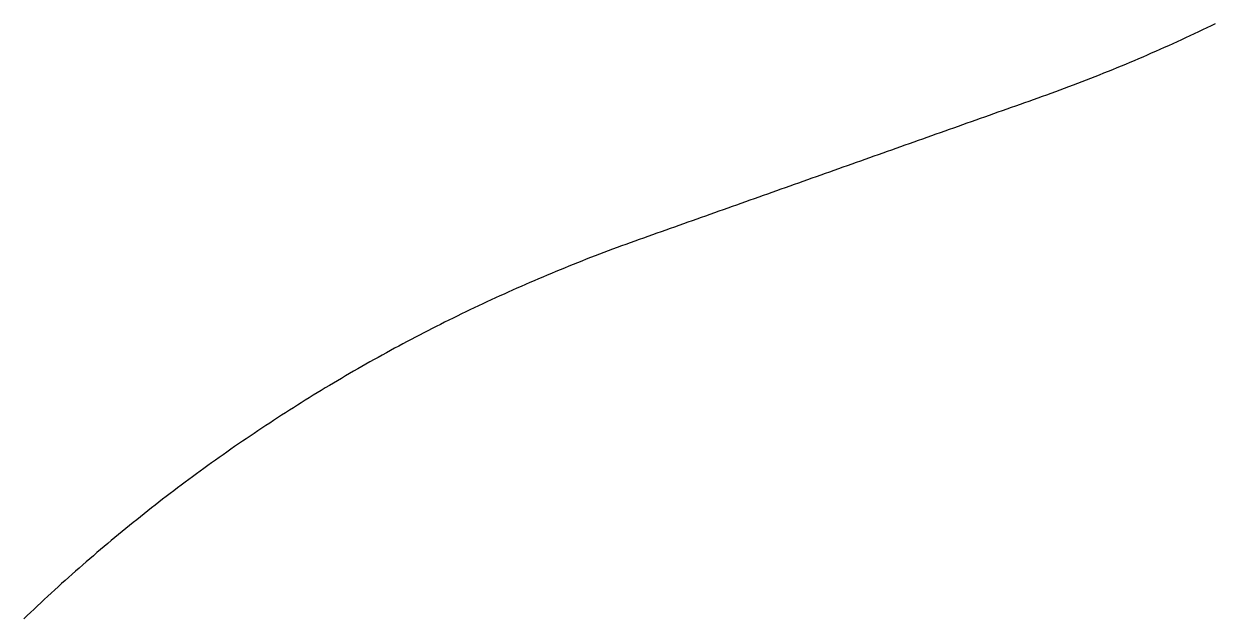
# Model space of a CAD drawing. Header units: metres. Extents: x 457876 to 584660, y 126427 to 241224.
# Drawn here: x 564630 to 570926, y 188678 to 191818 of the extents above; entities that cross this region are included whole.
import ezdxf

# ---------------------------------------------------------------- set-up
doc = ezdxf.new("R2010")
doc.units = ezdxf.units.M
for name, color, linetype in [('AT_GRADE', 3, 'CONTINUOUS'), ('CUTTING', 34, 'CONTINUOUS'), ('EMBANKMENT', 42, 'CONTINUOUS'), ('GROUND_CL', 8, 'CONTINUOUS'), ('RAIL_CL', 1, 'CONTINUOUS')]:
    doc.layers.add(name, color=color, linetype=linetype)

msp = doc.modelspace()

# ---------------------------------------------------------------- linework, layer by layer
at = {"layer": 'AT_GRADE'}
msp.add_polyline3d([(569387.444, 191208.391, 28.371), (569363.996, 191200.079, 28.412), (569340.548, 191191.767, 28.454), (569317.1, 191183.454, 28.495), (569293.652, 191175.142, 28.537), (569270.204, 191166.83, 28.578), (569246.756, 191158.518, 28.62), (569223.308, 191150.206, 28.661), (569199.86, 191141.894, 28.703), (569176.412, 191133.581, 28.745), (569152.964, 191125.269, 28.786), (569129.516, 191116.957, 28.828), (569106.067, 191108.645, 28.869), (569082.619, 191100.332, 28.911), (569059.171, 191092.02, 28.952), (569035.722, 191083.708, 28.994), (569012.274, 191075.395, 29.035), (568988.826, 191067.083, 29.076), (568965.377, 191058.771, 29.118), (568941.929, 191050.459, 29.159), (568918.481, 191042.146, 29.2), (568895.033, 191033.834, 29.241), (568871.584, 191025.522, 29.282), (568848.136, 191017.21, 29.323), (568824.688, 191008.897, 29.364), (568801.24, 191000.585, 29.405), (568777.791, 190992.273, 29.445), (568754.343, 190983.961, 29.486), (568730.895, 190975.648, 29.526), (568707.447, 190967.336, 29.566), (568683.999, 190959.024, 29.606), (568660.551, 190950.712, 29.646), (568637.103, 190942.4, 29.686), (568613.655, 190934.088, 29.725), (568590.208, 190925.776, 29.765), (568566.76, 190917.464, 29.804), (568543.312, 190909.152, 29.843), (568519.865, 190900.84, 29.882), (568496.417, 190892.528, 29.92), (568472.97, 190884.216, 29.959), (568449.522, 190875.904, 29.997), (568426.075, 190867.592, 30.035), (568402.628, 190859.28, 30.072), (568379.181, 190850.968, 30.109), (568355.734, 190842.656, 30.146), (568332.287, 190834.344, 30.183), (568308.84, 190826.033, 30.22), (568285.394, 190817.721, 30.256), (568261.947, 190809.409, 30.292), (568238.5, 190801.098, 30.327), (568215.054, 190792.786, 30.362), (568191.608, 190784.475, 30.397), (568168.162, 190776.163, 30.432), (568144.716, 190767.852, 30.466), (568121.27, 190759.54, 30.5), (568097.824, 190751.229, 30.533), (568074.379, 190742.918, 30.566), (568050.933, 190734.606, 30.598), (568027.488, 190726.295, 30.63), (568004.043, 190717.984, 30.662), (567980.598, 190709.673, 30.693), (567957.153, 190701.362, 30.724), (567933.708, 190693.051, 30.754), (567910.264, 190684.74, 30.784), (567886.819, 190676.429, 30.813), (567863.386, 190668.088, 30.842), (567839.969, 190659.699, 30.87), (567816.579, 190651.239, 30.898), (567793.216, 190642.702, 30.925), (567769.877, 190634.1, 30.952), (567746.56, 190625.44, 30.978), (567723.265, 190616.721, 31.004), (567699.996, 190607.934, 31.028), (567676.753, 190599.079, 31.053), (567653.531, 190590.168, 31.076), (567630.334, 190581.193, 31.1), (567607.16, 190572.159, 31.122), (567584.016, 190563.049, 31.144), (567560.895, 190553.882, 31.165), (567537.798, 190544.654, 31.186), (567514.726, 190535.363, 31.205), (567491.68, 190526.01, 31.224), (567468.659, 190516.594, 31.243), (567445.66, 190507.126, 31.261), (567422.691, 190497.585, 31.278)], dxfattribs=at)
at = {"layer": 'CUTTING'}
msp.add_polyline3d([(567399.749, 190487.982, 31.294), (567376.839, 190478.301, 31.31), (567353.951, 190468.568, 31.324), (567331.085, 190458.786, 31.338), (567308.248, 190448.936, 31.352), (567285.441, 190439.015, 31.364), (567262.657, 190429.043, 31.376), (567239.906, 190418.997, 31.387), (567217.185, 190408.884, 31.397), (567194.491, 190398.71, 31.406), (567171.818, 190388.489, 31.414), (567149.171, 190378.212, 31.422), (567126.556, 190367.865, 31.428), (567103.971, 190357.451, 31.434), (567081.418, 190346.971, 31.439), (567058.895, 190336.425, 31.443), (567036.392, 190325.838, 31.446), (567013.92, 190315.184, 31.449), (566991.482, 190304.462, 31.45), (566969.075, 190293.673, 31.45), (566946.697, 190282.825, 31.45), (566924.343, 190271.928, 31.449), (566902.012, 190260.984, 31.446), (566879.727, 190249.948, 31.443), (566857.471, 190238.851, 31.439), (566835.237, 190227.712, 31.433), (566813.034, 190216.513, 31.427), (566790.863, 190205.249, 31.42), (566768.725, 190193.923, 31.412), (566746.622, 190182.528, 31.403), (566724.543, 190171.085, 31.392), (566702.503, 190159.569, 31.381), (566680.488, 190148.005, 31.369), (566658.514, 190136.364, 31.356), (566636.565, 190124.677, 31.341), (566614.645, 190112.934, 31.326), (566592.762, 190101.123, 31.31), (566570.908, 190089.26, 31.292), (566549.087, 190077.335, 31.274), (566527.295, 190065.357, 31.254), (566505.55, 190053.297, 31.234), (566483.834, 190041.183, 31.212), (566462.143, 190029.024, 31.19), (566440.488, 190016.802, 31.166), (566418.871, 190004.513, 31.141), (566397.277, 189992.183, 31.115), (566375.713, 189979.802, 31.088), (566354.203, 189967.326, 31.06), (566332.721, 189954.803, 31.031), (566311.27, 189942.227, 31.001), (566289.858, 189929.585, 30.969), (566268.478, 189916.889, 30.937), (566247.127, 189904.146, 30.903), (566225.816, 189891.334, 30.869), (566204.538, 189878.468, 30.833), (566183.291, 189865.552, 30.796), (566162.094, 189852.553, 30.758), (566140.925, 189839.509, 30.719), (566119.783, 189826.421, 30.679), (566098.68, 189813.27, 30.638), (566077.619, 189800.053, 30.596), (566056.591, 189786.785, 30.552), (566035.597, 189773.461, 30.508), (566014.648, 189760.067, 30.462), (565993.735, 189746.617, 30.415), (565972.855, 189733.116, 30.368), (565952.009, 189719.563, 30.319), (565931.2, 189705.951, 30.269), (565910.433, 189692.278, 30.218), (565889.705, 189678.544, 30.166), (565869.014, 189664.756, 30.113), (565848.359, 189650.912, 30.058), (565827.742, 189637.014, 30.003), (565807.161, 189623.062, 29.947), (565786.613, 189609.06, 29.889), (565766.108, 189594.997, 29.831), (565745.646, 189580.871, 29.771), (565725.213, 189566.702, 29.71), (565704.817, 189552.48, 29.649), (565684.47, 189538.189, 29.586), (565664.167, 189523.835, 29.522), (565643.907, 189509.42, 29.458), (565623.676, 189494.964, 29.392), (565603.478, 189480.462, 29.325), (565583.322, 189465.903, 29.258), (565563.205, 189451.289, 29.189), (565543.131, 189436.615, 29.119), (565523.102, 189421.881, 29.048), (565503.123, 189407.078, 28.977), (565483.167, 189392.245, 28.904), (565463.25, 189377.359, 28.831), (565443.383, 189362.406, 28.756), (565423.561, 189347.393, 28.681), (565403.774, 189332.335, 28.604), (565384.026, 189317.225, 28.527), (565364.304, 189302.081, 28.449), (565344.646, 189286.854, 28.37), (565325.017, 189271.59, 28.29), (565305.438, 189256.261, 28.209), (565285.904, 189240.873, 28.127), (565266.404, 189225.445, 28.044), (565246.943, 189209.965, 27.961), (565227.524, 189194.433, 27.877), (565208.158, 189178.835, 27.792), (565188.835, 189163.184, 27.706), (565169.553, 189147.483, 27.619), (565150.307, 189131.736, 27.532), (565131.107, 189115.935, 27.444), (565111.952, 189100.079, 27.355), (565092.832, 189084.18, 27.265), (565073.773, 189068.21, 27.174), (565054.746, 189052.2, 27.083), (565035.757, 189036.145, 26.991), (565016.82, 189020.03, 26.899), (564997.925, 189003.865, 26.806), (564979.073, 188987.65, 26.712), (564960.268, 188971.381, 26.617), (564941.507, 188955.061, 26.522), (564922.795, 188938.685, 26.426), (564904.132, 188922.252, 26.33), (564885.494, 188905.792, 26.233), (564866.914, 188889.266, 26.135), (564848.388, 188872.68, 26.037), (564829.898, 188856.054, 25.938), (564811.446, 188839.385, 25.839), (564793.051, 188822.653, 25.739), (564774.681, 188805.894, 25.639), (564756.386, 188789.053, 25.538), (564738.121, 188772.18, 25.437), (564719.917, 188755.241, 25.336), (564701.749, 188738.263, 25.233), (564683.616, 188721.247, 25.131), (564665.537, 188704.175, 25.028), (564647.516, 188687.04, 24.925)], dxfattribs=at)
at = {"layer": 'EMBANKMENT'}
msp.add_polyline3d([(570914.84, 191807.253, 25.806), (570892.432, 191796.465, 25.842), (570869.992, 191785.742, 25.878), (570847.519, 191775.089, 25.914), (570825.015, 191764.501, 25.95), (570802.492, 191753.954, 25.987), (570779.937, 191743.473, 26.023), (570757.351, 191733.06, 26.059), (570734.735, 191722.712, 26.096), (570712.086, 191712.436, 26.132), (570689.412, 191702.215, 26.169), (570666.717, 191692.041, 26.206), (570643.995, 191681.928, 26.243), (570621.243, 191671.881, 26.28), (570598.458, 191661.908, 26.317), (570575.651, 191651.987, 26.354), (570552.812, 191642.138, 26.391), (570529.944, 191632.355, 26.428), (570507.056, 191622.622, 26.466), (570484.144, 191612.942, 26.503), (570461.201, 191603.338, 26.541), (570438.231, 191593.797, 26.579), (570415.231, 191584.328, 26.616), (570392.21, 191574.912, 26.654), (570369.162, 191565.559, 26.692), (570346.09, 191556.269, 26.73), (570322.991, 191547.041, 26.769), (570299.869, 191537.874, 26.807), (570276.724, 191528.765, 26.845), (570253.549, 191519.729, 26.884), (570230.352, 191510.753, 26.922), (570207.129, 191501.843, 26.961), (570183.885, 191492.988, 27), (570160.614, 191484.202, 27.039), (570137.318, 191475.483, 27.078), (570114, 191466.824, 27.117), (570090.661, 191458.222, 27.156), (570067.298, 191449.684, 27.195), (570043.907, 191441.223, 27.235), (570020.489, 191432.835, 27.274), (569997.055, 191424.494, 27.314), (569973.61, 191416.183, 27.353), (569950.164, 191407.872, 27.393), (569926.719, 191399.56, 27.433), (569903.274, 191391.249, 27.473), (569879.828, 191382.938, 27.513), (569856.382, 191374.626, 27.553), (569832.936, 191366.315, 27.593), (569809.49, 191358.003, 27.633), (569786.044, 191349.692, 27.674), (569762.598, 191341.38, 27.714), (569739.152, 191333.069, 27.755), (569715.705, 191324.757, 27.795), (569692.258, 191316.446, 27.836), (569668.812, 191308.134, 27.877), (569645.365, 191299.822, 27.918), (569621.918, 191291.51, 27.959), (569598.471, 191283.199, 27.999), (569575.024, 191274.887, 28.041), (569551.577, 191266.575, 28.082), (569528.129, 191258.263, 28.123), (569504.682, 191249.951, 28.164), (569481.235, 191241.639, 28.205), (569457.787, 191233.327, 28.246), (569434.339, 191225.015, 28.288), (569410.892, 191216.703, 28.329)], dxfattribs=at)
at = {"layer": 'GROUND_CL'}
msp.add_polyline3d([(570937.219, 191818.102, 23.135), (570914.84, 191807.253, 22.63), (570892.432, 191796.465, 22.176), (570869.992, 191785.742, 21.744), (570847.519, 191775.089, 21.334), (570825.015, 191764.501, 20.944), (570802.492, 191753.954, 20.693), (570779.937, 191743.473, 20.5), (570757.351, 191733.06, 20.301), (570734.735, 191722.712, 20.114), (570712.086, 191712.436, 20), (570689.412, 191702.215, 20), (570666.717, 191692.041, 20), (570643.995, 191681.928, 20), (570621.243, 191671.881, 20), (570598.458, 191661.908, 20), (570575.651, 191651.987, 20), (570552.812, 191642.138, 20), (570529.944, 191632.355, 20), (570507.056, 191622.622, 20), (570484.144, 191612.942, 20), (570461.201, 191603.338, 20), (570438.231, 191593.797, 20), (570415.231, 191584.328, 20), (570392.21, 191574.912, 20), (570369.162, 191565.559, 20), (570346.09, 191556.269, 20), (570322.991, 191547.041, 20), (570299.869, 191537.874, 20), (570276.724, 191528.765, 20), (570253.549, 191519.729, 20), (570230.352, 191510.753, 20), (570207.129, 191501.843, 20), (570183.885, 191492.988, 20), (570160.614, 191484.202, 20), (570137.318, 191475.483, 20), (570114, 191466.824, 20), (570090.661, 191458.222, 20), (570067.298, 191449.684, 20), (570043.907, 191441.223, 20), (570020.489, 191432.835, 20), (569997.055, 191424.494, 20), (569973.61, 191416.183, 20), (569950.164, 191407.872, 20), (569926.719, 191399.56, 20), (569903.274, 191391.249, 20), (569879.828, 191382.938, 20), (569856.382, 191374.626, 20), (569832.936, 191366.315, 20), (569809.49, 191358.003, 20.059), (569786.044, 191349.692, 20.243), (569762.598, 191341.38, 20.46), (569739.152, 191333.069, 20.699), (569715.705, 191324.757, 20.958), (569692.258, 191316.446, 21.285), (569668.812, 191308.134, 21.613), (569645.365, 191299.822, 21.943), (569621.918, 191291.51, 22.275), (569598.471, 191283.199, 22.608), (569575.024, 191274.887, 22.941), (569551.577, 191266.575, 23.272), (569528.129, 191258.263, 23.602), (569504.682, 191249.951, 23.926), (569481.235, 191241.639, 24.246), (569457.787, 191233.327, 24.566), (569434.339, 191225.015, 24.888), (569410.892, 191216.703, 25.206), (569387.444, 191208.391, 25.516), (569363.996, 191200.079, 25.826), (569340.548, 191191.767, 26.138), (569317.1, 191183.454, 26.449), (569293.652, 191175.142, 26.746), (569270.204, 191166.83, 27.046), (569246.756, 191158.518, 27.348), (569223.308, 191150.206, 27.652), (569199.86, 191141.894, 27.936), (569176.412, 191133.581, 28.229), (569152.964, 191125.269, 28.548), (569129.516, 191116.957, 28.885), (569106.067, 191108.645, 29.148), (569082.619, 191100.332, 29.315), (569059.171, 191092.02, 29.465), (569035.722, 191083.708, 29.596), (569012.274, 191075.395, 29.705), (568988.826, 191067.083, 29.788), (568965.377, 191058.771, 29.861), (568941.929, 191050.459, 29.924), (568918.481, 191042.146, 29.976), (568895.033, 191033.834, 30.005), (568871.584, 191025.522, 30.015), (568848.136, 191017.21, 30.026), (568824.688, 191008.897, 30.037), (568801.24, 191000.585, 30.045), (568777.791, 190992.273, 30.051), (568754.343, 190983.961, 30.055), (568730.895, 190975.648, 30.058), (568707.447, 190967.336, 30.054), (568683.999, 190959.024, 30.042), (568660.551, 190950.712, 30.029), (568637.103, 190942.4, 30.014), (568613.655, 190934.088, 30.004), (568590.208, 190925.776, 30.01), (568566.76, 190917.464, 30.011), (568543.312, 190909.152, 30.008), (568519.865, 190900.84, 30.001), (568496.417, 190892.528, 29.998), (568472.97, 190884.216, 29.996), (568449.522, 190875.904, 29.995), (568426.075, 190867.592, 29.994), (568402.628, 190859.28, 29.994), (568379.181, 190850.968, 29.994), (568355.734, 190842.656, 29.994), (568332.287, 190834.344, 29.994), (568308.84, 190826.033, 29.994), (568285.394, 190817.721, 29.995), (568261.947, 190809.409, 29.995), (568238.5, 190801.098, 29.996), (568215.054, 190792.786, 29.996), (568191.608, 190784.475, 29.996), (568168.162, 190776.163, 29.997), (568144.716, 190767.852, 29.997), (568121.27, 190759.54, 29.998), (568097.824, 190751.229, 29.998), (568074.379, 190742.918, 29.998), (568050.933, 190734.606, 29.999), (568027.488, 190726.295, 29.999), (568004.043, 190717.984, 29.999), (567980.598, 190709.673, 29.999), (567957.153, 190701.362, 30), (567933.708, 190693.051, 30), (567910.264, 190684.74, 30.013), (567886.819, 190676.429, 30.06), (567863.386, 190668.088, 30.12), (567839.969, 190659.699, 30.192), (567816.579, 190651.239, 30.269), (567793.216, 190642.702, 30.225), (567769.877, 190634.1, 30.211), (567746.56, 190625.44, 30.279), (567723.265, 190616.721, 30.383), (567699.996, 190607.934, 30.563), (567676.753, 190599.079, 30.781), (567653.531, 190590.168, 31.023), (567630.334, 190581.193, 31.289), (567607.16, 190572.159, 31.57), (567584.016, 190563.049, 31.86), (567560.895, 190553.882, 32.168), (567537.798, 190544.654, 32.496), (567514.726, 190535.363, 32.838), (567491.68, 190526.01, 33.142), (567468.659, 190516.594, 33.457), (567445.66, 190507.126, 33.782), (567422.691, 190497.585, 34.119), (567399.749, 190487.982, 34.367), (567376.839, 190478.301, 34.608), (567353.951, 190468.568, 34.866), (567331.085, 190458.786, 35.142), (567308.248, 190448.936, 35.383), (567285.441, 190439.015, 35.613), (567262.657, 190429.043, 35.907), (567239.906, 190418.997, 36.235), (567217.185, 190408.884, 36.6), (567194.491, 190398.71, 37.058), (567171.818, 190388.489, 37.528), (567149.171, 190378.212, 38.01), (567126.556, 190367.865, 38.504), (567103.971, 190357.451, 39.012), (567081.418, 190346.971, 39.531), (567058.895, 190336.425, 40.046), (567036.392, 190325.838, 40.436), (567013.92, 190315.184, 40.768), (566991.482, 190304.462, 40.869), (566969.075, 190293.673, 40.8), (566946.697, 190282.825, 40.56), (566924.343, 190271.928, 40.147), (566902.012, 190260.984, 39.68), (566879.727, 190249.948, 39.294), (566857.471, 190238.851, 38.978), (566835.237, 190227.712, 38.674), (566813.034, 190216.513, 38.431), (566790.863, 190205.249, 38.316), (566768.725, 190193.923, 38.217), (566746.622, 190182.528, 38.133), (566724.543, 190171.085, 38.066), (566702.503, 190159.569, 38.078), (566680.488, 190148.005, 38.121), (566658.514, 190136.364, 38.164), (566636.565, 190124.677, 38.177), (566614.645, 190112.934, 38.205), (566592.762, 190101.123, 38.285), (566570.908, 190089.26, 38.364), (566549.087, 190077.335, 38.443), (566527.295, 190065.357, 38.522), (566505.55, 190053.297, 38.614), (566483.834, 190041.183, 38.713), (566462.143, 190029.024, 38.802), (566440.488, 190016.802, 38.888), (566418.871, 190004.513, 38.972), (566397.277, 189992.183, 39.057), (566375.713, 189979.802, 39.139), (566354.203, 189967.326, 39.217), (566332.721, 189954.803, 39.291), (566311.27, 189942.227, 39.354), (566289.858, 189929.585, 39.402), (566268.478, 189916.889, 39.438), (566247.127, 189904.146, 39.457), (566225.816, 189891.334, 39.461), (566204.538, 189878.468, 39.467), (566183.291, 189865.552, 39.476), (566162.094, 189852.553, 39.477), (566140.925, 189839.509, 39.471), (566119.783, 189826.421, 39.447), (566098.68, 189813.27, 39.437), (566077.619, 189800.053, 39.425), (566056.591, 189786.785, 39.412), (566035.597, 189773.461, 39.396), (566014.648, 189760.067, 39.379), (565993.735, 189746.617, 39.369), (565972.855, 189733.116, 39.354), (565952.009, 189719.563, 39.333), (565931.2, 189705.951, 39.309), (565910.433, 189692.278, 39.286), (565889.705, 189678.544, 39.267), (565869.014, 189664.756, 39.246), (565848.359, 189650.912, 39.222), (565827.742, 189637.014, 39.195), (565807.161, 189623.062, 39.165), (565786.613, 189609.06, 39.137), (565766.108, 189594.997, 39.106), (565745.646, 189580.871, 39.073), (565725.213, 189566.702, 39.037), (565704.817, 189552.48, 39.004), (565684.47, 189538.189, 38.972), (565664.167, 189523.835, 38.932), (565643.907, 189509.42, 38.889), (565623.676, 189494.964, 38.845), (565603.478, 189480.462, 38.803), (565583.322, 189465.903, 38.763), (565563.205, 189451.289, 38.72), (565543.131, 189436.615, 38.675), (565523.102, 189421.881, 38.624), (565503.123, 189407.078, 38.578), (565483.167, 189392.245, 38.534), (565463.25, 189377.359, 38.491), (565443.383, 189362.406, 38.448), (565423.561, 189347.393, 38.406), (565403.774, 189332.335, 38.37), (565384.026, 189317.225, 38.335), (565364.304, 189302.081, 38.306), (565344.646, 189286.854, 38.281), (565325.017, 189271.59, 38.26), (565305.438, 189256.261, 38.26), (565285.904, 189240.873, 38.279), (565266.404, 189225.445, 38.286), (565246.943, 189209.965, 38.294), (565227.524, 189194.433, 38.308), (565208.158, 189178.835, 38.355), (565188.835, 189163.184, 38.439), (565169.553, 189147.483, 38.534), (565150.307, 189131.736, 38.618), (565131.107, 189115.935, 38.674), (565111.952, 189100.079, 38.769), (565092.832, 189084.18, 38.958), (565073.773, 189068.21, 39.177), (565054.746, 189052.2, 39.428), (565035.757, 189036.145, 39.684), (565016.82, 189020.03, 39.664), (564997.925, 189003.865, 39.479), (564979.073, 188987.65, 39.411), (564960.268, 188971.381, 39.46), (564941.507, 188955.061, 39.626), (564922.795, 188938.685, 39.91), (564904.132, 188922.252, 39.246), (564885.494, 188905.792, 38.439), (564866.914, 188889.266, 37.631), (564848.388, 188872.68, 36.821), (564829.898, 188856.054, 36.011), (564811.446, 188839.385, 35.215), (564793.051, 188822.653, 34.401), (564774.681, 188805.894, 33.565), (564756.386, 188789.053, 32.71), (564738.121, 188772.18, 31.837), (564719.917, 188755.241, 30.945), (564701.749, 188738.263, 30.036), (564683.616, 188721.247, 29.389), (564665.537, 188704.175, 28.775), (564647.516, 188687.04, 28.185), (564629.526, 188669.873, 27.618)], dxfattribs=at)
at = {"layer": 'RAIL_CL'}
msp.add_polyline3d([(570937.219, 191818.102, 25.771), (570914.84, 191807.253, 25.806), (570892.432, 191796.465, 25.842), (570869.992, 191785.742, 25.878), (570847.519, 191775.089, 25.914), (570825.015, 191764.501, 25.95), (570802.492, 191753.954, 25.987), (570779.937, 191743.473, 26.023), (570757.351, 191733.06, 26.059), (570734.735, 191722.712, 26.096), (570712.086, 191712.436, 26.132), (570689.412, 191702.215, 26.169), (570666.717, 191692.041, 26.206), (570643.995, 191681.928, 26.243), (570621.243, 191671.881, 26.28), (570598.458, 191661.908, 26.317), (570575.651, 191651.987, 26.354), (570552.812, 191642.138, 26.391), (570529.944, 191632.355, 26.428), (570507.056, 191622.622, 26.466), (570484.144, 191612.942, 26.503), (570461.201, 191603.338, 26.541), (570438.231, 191593.797, 26.579), (570415.231, 191584.328, 26.616), (570392.21, 191574.912, 26.654), (570369.162, 191565.559, 26.692), (570346.09, 191556.269, 26.73), (570322.991, 191547.041, 26.769), (570299.869, 191537.874, 26.807), (570276.724, 191528.765, 26.845), (570253.549, 191519.729, 26.884), (570230.352, 191510.753, 26.922), (570207.129, 191501.843, 26.961), (570183.885, 191492.988, 27), (570160.614, 191484.202, 27.039), (570137.318, 191475.483, 27.078), (570114, 191466.824, 27.117), (570090.661, 191458.222, 27.156), (570067.298, 191449.684, 27.195), (570043.907, 191441.223, 27.235), (570020.489, 191432.835, 27.274), (569997.055, 191424.494, 27.314), (569973.61, 191416.183, 27.353), (569950.164, 191407.872, 27.393), (569926.719, 191399.56, 27.433), (569903.274, 191391.249, 27.473), (569879.828, 191382.938, 27.513), (569856.382, 191374.626, 27.553), (569832.936, 191366.315, 27.593), (569809.49, 191358.003, 27.633), (569786.044, 191349.692, 27.674), (569762.598, 191341.38, 27.714), (569739.152, 191333.069, 27.755), (569715.705, 191324.757, 27.795), (569692.258, 191316.446, 27.836), (569668.812, 191308.134, 27.877), (569645.365, 191299.822, 27.918), (569621.918, 191291.51, 27.959), (569598.471, 191283.199, 27.999), (569575.024, 191274.887, 28.041), (569551.577, 191266.575, 28.082), (569528.129, 191258.263, 28.123), (569504.682, 191249.951, 28.164), (569481.235, 191241.639, 28.205), (569457.787, 191233.327, 28.246), (569434.339, 191225.015, 28.288), (569410.892, 191216.703, 28.329), (569387.444, 191208.391, 28.371), (569363.996, 191200.079, 28.412), (569340.548, 191191.767, 28.454), (569317.1, 191183.454, 28.495), (569293.652, 191175.142, 28.537), (569270.204, 191166.83, 28.578), (569246.756, 191158.518, 28.62), (569223.308, 191150.206, 28.661), (569199.86, 191141.894, 28.703), (569176.412, 191133.581, 28.745), (569152.964, 191125.269, 28.786), (569129.516, 191116.957, 28.828), (569106.067, 191108.645, 28.869), (569082.619, 191100.332, 28.911), (569059.171, 191092.02, 28.952), (569035.722, 191083.708, 28.994), (569012.274, 191075.395, 29.035), (568988.826, 191067.083, 29.076), (568965.377, 191058.771, 29.118), (568941.929, 191050.459, 29.159), (568918.481, 191042.146, 29.2), (568895.033, 191033.834, 29.241), (568871.584, 191025.522, 29.282), (568848.136, 191017.21, 29.323), (568824.688, 191008.897, 29.364), (568801.24, 191000.585, 29.405), (568777.791, 190992.273, 29.445), (568754.343, 190983.961, 29.486), (568730.895, 190975.648, 29.526), (568707.447, 190967.336, 29.566), (568683.999, 190959.024, 29.606), (568660.551, 190950.712, 29.646), (568637.103, 190942.4, 29.686), (568613.655, 190934.088, 29.725), (568590.208, 190925.776, 29.765), (568566.76, 190917.464, 29.804), (568543.312, 190909.152, 29.843), (568519.865, 190900.84, 29.882), (568496.417, 190892.528, 29.92), (568472.97, 190884.216, 29.959), (568449.522, 190875.904, 29.997), (568426.075, 190867.592, 30.035), (568402.628, 190859.28, 30.072), (568379.181, 190850.968, 30.109), (568355.734, 190842.656, 30.146), (568332.287, 190834.344, 30.183), (568308.84, 190826.033, 30.22), (568285.394, 190817.721, 30.256), (568261.947, 190809.409, 30.292), (568238.5, 190801.098, 30.327), (568215.054, 190792.786, 30.362), (568191.608, 190784.475, 30.397), (568168.162, 190776.163, 30.432), (568144.716, 190767.852, 30.466), (568121.27, 190759.54, 30.5), (568097.824, 190751.229, 30.533), (568074.379, 190742.918, 30.566), (568050.933, 190734.606, 30.598), (568027.488, 190726.295, 30.63), (568004.043, 190717.984, 30.662), (567980.598, 190709.673, 30.693), (567957.153, 190701.362, 30.724), (567933.708, 190693.051, 30.754), (567910.264, 190684.74, 30.784), (567886.819, 190676.429, 30.813), (567863.386, 190668.088, 30.842), (567839.969, 190659.699, 30.87), (567816.579, 190651.239, 30.898), (567793.216, 190642.702, 30.925), (567769.877, 190634.1, 30.952), (567746.56, 190625.44, 30.978), (567723.265, 190616.721, 31.004), (567699.996, 190607.934, 31.028), (567676.753, 190599.079, 31.053), (567653.531, 190590.168, 31.076), (567630.334, 190581.193, 31.1), (567607.16, 190572.159, 31.122), (567584.016, 190563.049, 31.144), (567560.895, 190553.882, 31.165), (567537.798, 190544.654, 31.186), (567514.726, 190535.363, 31.205), (567491.68, 190526.01, 31.224), (567468.659, 190516.594, 31.243), (567445.66, 190507.126, 31.261), (567422.691, 190497.585, 31.278), (567399.749, 190487.982, 31.294), (567376.839, 190478.301, 31.31), (567353.951, 190468.568, 31.324), (567331.085, 190458.786, 31.338), (567308.248, 190448.936, 31.352), (567285.441, 190439.015, 31.364), (567262.657, 190429.043, 31.376), (567239.906, 190418.997, 31.387), (567217.185, 190408.884, 31.397), (567194.491, 190398.71, 31.406), (567171.818, 190388.489, 31.414), (567149.171, 190378.212, 31.422), (567126.556, 190367.865, 31.428), (567103.971, 190357.451, 31.434), (567081.418, 190346.971, 31.439), (567058.895, 190336.425, 31.443), (567036.392, 190325.838, 31.446), (567013.92, 190315.184, 31.449), (566991.482, 190304.462, 31.45), (566969.075, 190293.673, 31.45), (566946.697, 190282.825, 31.45), (566924.343, 190271.928, 31.449), (566902.012, 190260.984, 31.446), (566879.727, 190249.948, 31.443), (566857.471, 190238.851, 31.439), (566835.237, 190227.712, 31.433), (566813.034, 190216.513, 31.427), (566790.863, 190205.249, 31.42), (566768.725, 190193.923, 31.412), (566746.622, 190182.528, 31.403), (566724.543, 190171.085, 31.392), (566702.503, 190159.569, 31.381), (566680.488, 190148.005, 31.369), (566658.514, 190136.364, 31.356), (566636.565, 190124.677, 31.341), (566614.645, 190112.934, 31.326), (566592.762, 190101.123, 31.31), (566570.908, 190089.26, 31.292), (566549.087, 190077.335, 31.274), (566527.295, 190065.357, 31.254), (566505.55, 190053.297, 31.234), (566483.834, 190041.183, 31.212), (566462.143, 190029.024, 31.19), (566440.488, 190016.802, 31.166), (566418.871, 190004.513, 31.141), (566397.277, 189992.183, 31.115), (566375.713, 189979.802, 31.088), (566354.203, 189967.326, 31.06), (566332.721, 189954.803, 31.031), (566311.27, 189942.227, 31.001), (566289.858, 189929.585, 30.969), (566268.478, 189916.889, 30.937), (566247.127, 189904.146, 30.903), (566225.816, 189891.334, 30.869), (566204.538, 189878.468, 30.833), (566183.291, 189865.552, 30.796), (566162.094, 189852.553, 30.758), (566140.925, 189839.509, 30.719), (566119.783, 189826.421, 30.679), (566098.68, 189813.27, 30.638), (566077.619, 189800.053, 30.596), (566056.591, 189786.785, 30.552), (566035.597, 189773.461, 30.508), (566014.648, 189760.067, 30.462), (565993.735, 189746.617, 30.415), (565972.855, 189733.116, 30.368), (565952.009, 189719.563, 30.319), (565931.2, 189705.951, 30.269), (565910.433, 189692.278, 30.218), (565889.705, 189678.544, 30.166), (565869.014, 189664.756, 30.113), (565848.359, 189650.912, 30.058), (565827.742, 189637.014, 30.003), (565807.161, 189623.062, 29.947), (565786.613, 189609.06, 29.889), (565766.108, 189594.997, 29.831), (565745.646, 189580.871, 29.771), (565725.213, 189566.702, 29.71), (565704.817, 189552.48, 29.649), (565684.47, 189538.189, 29.586), (565664.167, 189523.835, 29.522), (565643.907, 189509.42, 29.458), (565623.676, 189494.964, 29.392), (565603.478, 189480.462, 29.325), (565583.322, 189465.903, 29.258), (565563.205, 189451.289, 29.189), (565543.131, 189436.615, 29.119), (565523.102, 189421.881, 29.048), (565503.123, 189407.078, 28.977), (565483.167, 189392.245, 28.904), (565463.25, 189377.359, 28.831), (565443.383, 189362.406, 28.756), (565423.561, 189347.393, 28.681), (565403.774, 189332.335, 28.604), (565384.026, 189317.225, 28.527), (565364.304, 189302.081, 28.449), (565344.646, 189286.854, 28.37), (565325.017, 189271.59, 28.29), (565305.438, 189256.261, 28.209), (565285.904, 189240.873, 28.127), (565266.404, 189225.445, 28.044), (565246.943, 189209.965, 27.961), (565227.524, 189194.433, 27.877), (565208.158, 189178.835, 27.792), (565188.835, 189163.184, 27.706), (565169.553, 189147.483, 27.619), (565150.307, 189131.736, 27.532), (565131.107, 189115.935, 27.444), (565111.952, 189100.079, 27.355), (565092.832, 189084.18, 27.265), (565073.773, 189068.21, 27.174), (565054.746, 189052.2, 27.083), (565035.757, 189036.145, 26.991), (565016.82, 189020.03, 26.899), (564997.925, 189003.865, 26.806), (564979.073, 188987.65, 26.712), (564960.268, 188971.381, 26.617), (564941.507, 188955.061, 26.522), (564922.795, 188938.685, 26.426), (564904.132, 188922.252, 26.33), (564885.494, 188905.792, 26.233), (564866.914, 188889.266, 26.135), (564848.388, 188872.68, 26.037), (564829.898, 188856.054, 25.938), (564811.446, 188839.385, 25.839), (564793.051, 188822.653, 25.739), (564774.681, 188805.894, 25.639), (564756.386, 188789.053, 25.538), (564738.121, 188772.18, 25.437), (564719.917, 188755.241, 25.336), (564701.749, 188738.263, 25.233), (564683.616, 188721.247, 25.131), (564665.537, 188704.175, 25.028), (564647.516, 188687.04, 24.925), (564629.526, 188669.873, 24.821)], dxfattribs=at)

doc.saveas('drawing.dxf')
